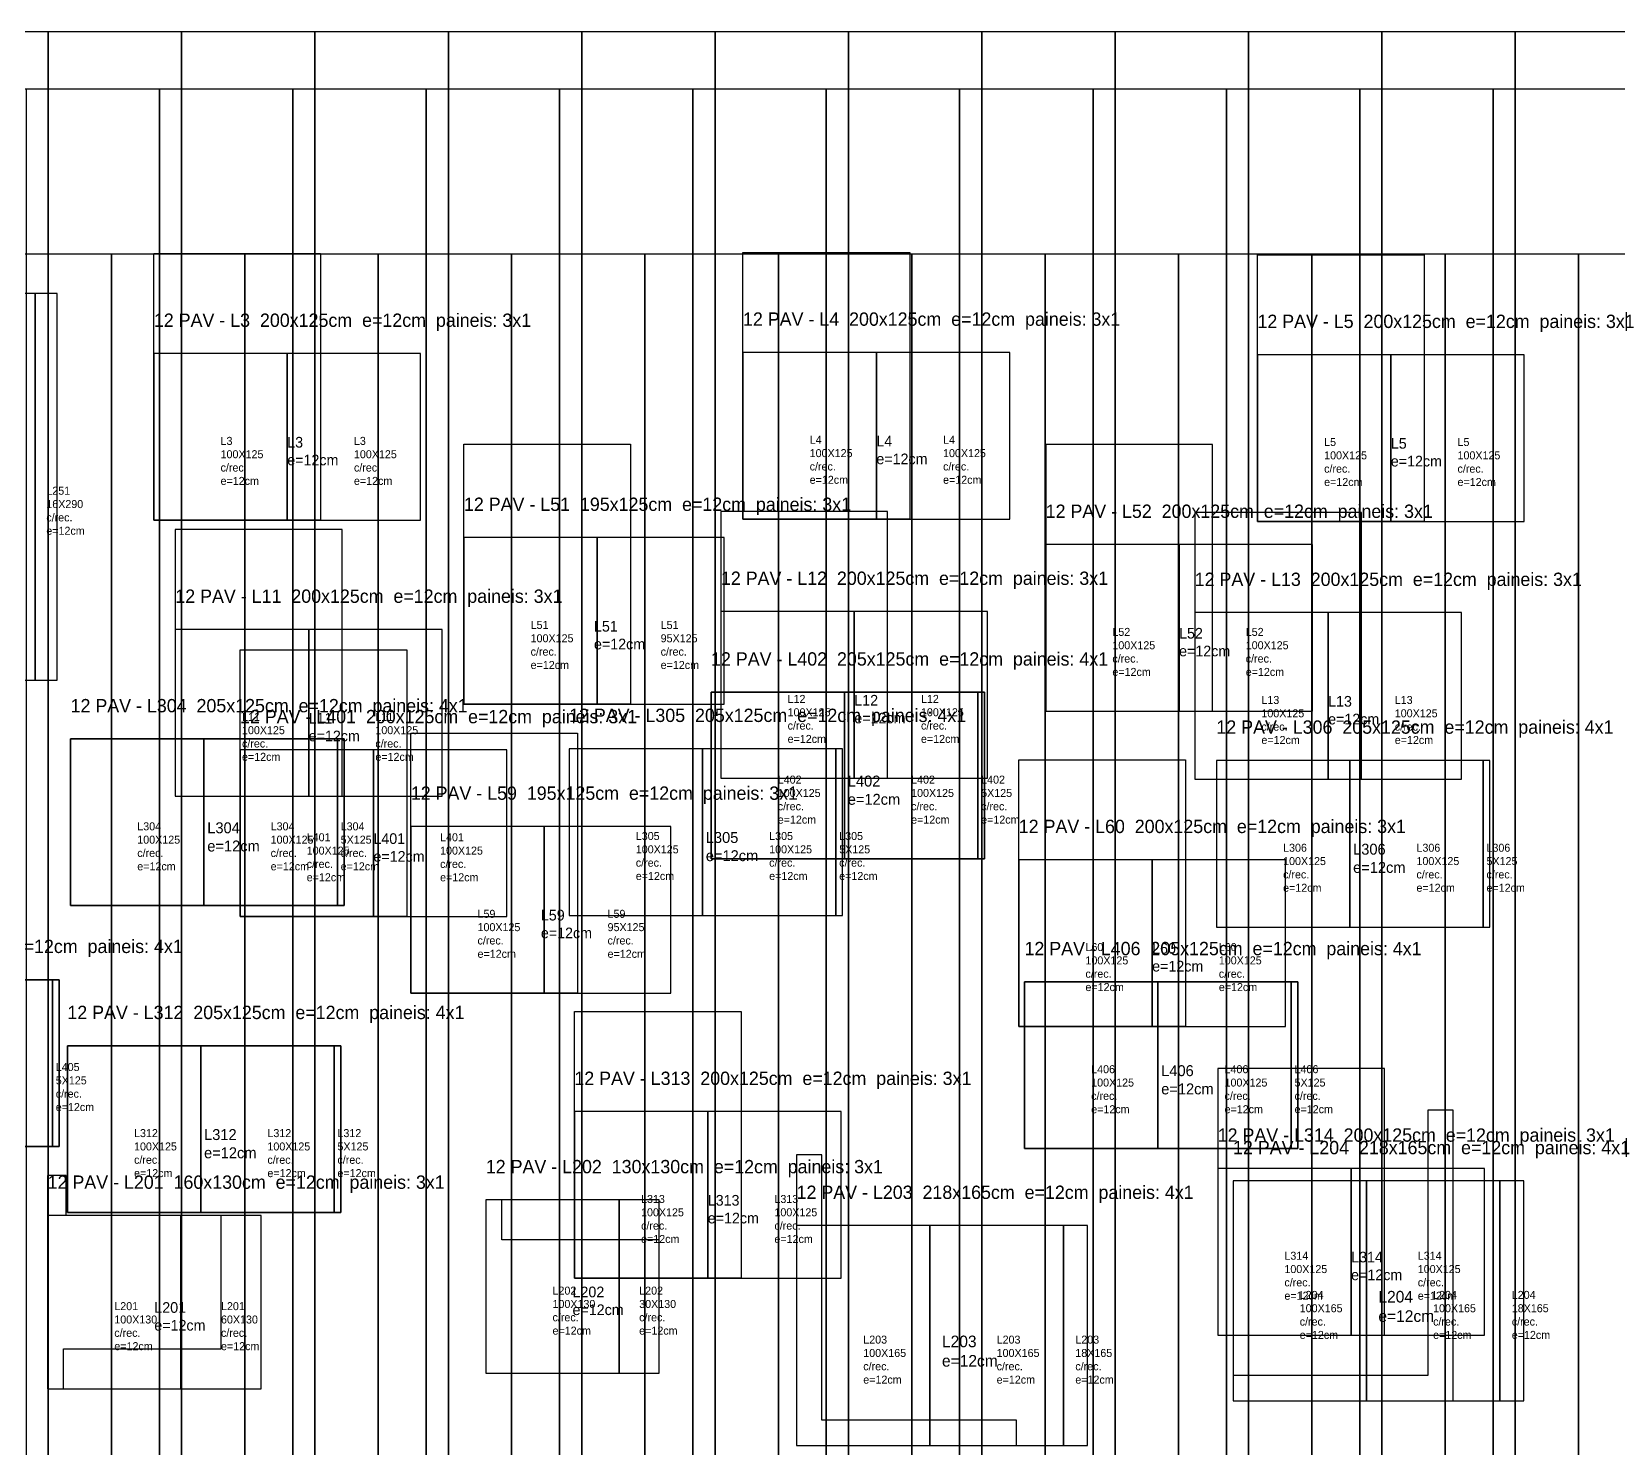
# Model space of a CAD drawing. Header units: metres. Extents: x -260 to 6932, y 665 to 3732.
# Drawn here: x 2552 to 3742, y 2639 to 3702 of the extents above; entities that cross this region are included whole.
import ezdxf

# ---------------------------------------------------------------- set-up
doc = ezdxf.new("R2010")
doc.units = ezdxf.units.M

msp = doc.modelspace()

# ---------------------------------------------------------------- linework, layer by layer
at = {"layer": 'Contorno'}
for points in [[(164.84, 831.69), (6149.04, 831.69), (6149.04, 3701.69), (164.84, 3701.69), (164.84, 831.69)], [(748.21, 688.59), (6932.41, 688.59), (6932.41, 3658.59), (748.21, 3658.59), (748.21, 688.59)], [(612.28, 664.91), (6596.48, 664.91), (6596.48, 3534.91), (612.28, 3534.91), (612.28, 664.91)], [(2644.05, 3535.32), (2769.05, 3535.32), (2769.05, 3335.32), (2644.05, 3335.32), (2644.05, 3535.32)], [(3085.76, 3536.15), (3210.76, 3536.15), (3210.76, 3336.15), (3085.76, 3336.15), (3085.76, 3536.15)], [(3471.5, 3534.48), (3596.5, 3534.48), (3596.5, 3334.48), (3471.5, 3334.48), (3471.5, 3534.48)], [(1755.15, 3215.44), (2571.65, 3215.44), (2571.65, 3505.44), (1755.15, 3505.44), (1755.15, 3215.44)], [(2876.53, 3392.28), (3001.53, 3392.28), (3001.53, 3197.28), (2876.53, 3197.28), (2876.53, 3392.28)], [(3437.72, 3392.06), (3312.72, 3392.06), (3312.72, 3192.06), (3437.72, 3192.06), (3437.72, 3392.06)], [(3194.21, 3341.81), (3069.21, 3341.81), (3069.21, 3141.81), (3194.21, 3141.81), (3194.21, 3341.81)], [(3424.46, 3141.01), (3549.46, 3141.01), (3549.46, 3341.01), (3424.46, 3341.01), (3424.46, 3141.01)], [(2660.12, 3128.36), (2785.12, 3128.36), (2785.12, 3328.36), (2660.12, 3328.36), (2660.12, 3128.36)], [(2708.64, 3238.04), (2833.64, 3238.04), (2833.64, 3038.04), (2708.64, 3038.04), (2708.64, 3238.04)], [(3266.83, 3081.28), (3061.83, 3081.28), (3061.83, 3206.28), (3266.83, 3206.28), (3266.83, 3081.28)], [(2581.6, 3171.25), (2786.6, 3171.25), (2786.6, 3046.25), (2581.6, 3046.25), (2581.6, 3171.25)], [(2836.72, 3175.63), (2961.72, 3175.63), (2961.72, 2980.63), (2836.72, 2980.63), (2836.72, 3175.63)], [(3160.39, 3163.99), (2955.39, 3163.99), (2955.39, 3038.99), (3160.39, 3038.99), (3160.39, 3163.99)], [(3417.54, 2955.7), (3292.54, 2955.7), (3292.54, 3155.7), (3417.54, 3155.7), (3417.54, 2955.7)], [(3440.73, 3030.19), (3645.73, 3030.19), (3645.73, 3155.19), (3440.73, 3155.19), (3440.73, 3030.19)], [(2367.98, 2990.72), (2572.98, 2990.72), (2572.98, 2865.72), (2367.98, 2865.72), (2367.98, 2990.72)], [(3501.83, 2864.09), (3296.83, 2864.09), (3296.83, 2989.09), (3501.83, 2989.09), (3501.83, 2864.09)], [(2959.33, 2966.77), (3084.33, 2966.77), (3084.33, 2766.77), (2959.33, 2766.77), (2959.33, 2966.77)], [(2579.18, 2941.17), (2784.18, 2941.17), (2784.18, 2816.17), (2579.18, 2816.17), (2579.18, 2941.17)], [(3566.71, 2924.21), (3441.71, 2924.21), (3441.71, 2724.21), (3566.71, 2724.21), (3566.71, 2924.21)], [(3618.19, 2674.82), (3618.19, 2892.82), (3599.19, 2892.82), (3599.19, 2693.82), (3453.19, 2693.82), (3453.19, 2674.82), (3618.19, 2674.82)], [(3125.95, 2641.29), (3290.95, 2641.29), (3290.95, 2660.29), (3144.95, 2660.29), (3144.95, 2859.29), (3125.95, 2859.29), (3125.95, 2641.29)], [(2564.38, 2683.88), (2576.38, 2683.88), (2576.38, 2713.88), (2694.38, 2713.88), (2694.38, 2813.88), (2578.38, 2813.88), (2578.38, 2843.88), (2564.38, 2843.88), (2564.38, 2683.88)], [(2892.94, 2695.53), (3022.94, 2695.53), (3022.94, 2795.53), (2904.94, 2795.53), (2904.94, 2825.53), (2892.94, 2825.53), (2892.94, 2695.53)]]:
    msp.add_lwpolyline(points, close=True, dxfattribs=at)
at = {"layer": 'Paineis'}
for points in [[(2464.84, 831.69), (2564.84, 831.69), (2564.84, 3701.69), (2464.84, 3701.69)], [(2564.84, 831.69), (2664.84, 831.69), (2664.84, 3701.69), (2564.84, 3701.69)], [(2664.84, 831.69), (2764.84, 831.69), (2764.84, 3701.69), (2664.84, 3701.69)], [(2764.84, 831.69), (2864.84, 831.69), (2864.84, 3701.69), (2764.84, 3701.69)], [(2864.84, 831.69), (2964.84, 831.69), (2964.84, 3701.69), (2864.84, 3701.69)], [(2964.84, 831.69), (3064.84, 831.69), (3064.84, 3701.69), (2964.84, 3701.69)], [(3064.84, 831.69), (3164.84, 831.69), (3164.84, 3701.69), (3064.84, 3701.69)], [(3164.84, 831.69), (3264.84, 831.69), (3264.84, 3701.69), (3164.84, 3701.69)], [(3264.84, 831.69), (3364.84, 831.69), (3364.84, 3701.69), (3264.84, 3701.69)], [(3364.84, 831.69), (3464.84, 831.69), (3464.84, 3701.69), (3364.84, 3701.69)], [(3464.84, 831.69), (3564.84, 831.69), (3564.84, 3701.69), (3464.84, 3701.69)], [(3564.84, 831.69), (3664.84, 831.69), (3664.84, 3701.69), (3564.84, 3701.69)], [(3664.84, 831.69), (3764.84, 831.69), (3764.84, 3701.69), (3664.84, 3701.69)], [(2548.21, 688.59), (2648.21, 688.59), (2648.21, 3658.59), (2548.21, 3658.59)], [(2648.21, 688.59), (2748.21, 688.59), (2748.21, 3658.59), (2648.21, 3658.59)], [(2748.21, 688.59), (2848.21, 688.59), (2848.21, 3658.59), (2748.21, 3658.59)], [(2848.21, 688.59), (2948.21, 688.59), (2948.21, 3658.59), (2848.21, 3658.59)], [(2948.21, 688.59), (3048.21, 688.59), (3048.21, 3658.59), (2948.21, 3658.59)], [(3048.21, 688.59), (3148.21, 688.59), (3148.21, 3658.59), (3048.21, 3658.59)], [(3148.21, 688.59), (3248.21, 688.59), (3248.21, 3658.59), (3148.21, 3658.59)], [(3248.21, 688.59), (3348.21, 688.59), (3348.21, 3658.59), (3248.21, 3658.59)], [(3348.21, 688.59), (3448.21, 688.59), (3448.21, 3658.59), (3348.21, 3658.59)], [(3448.21, 688.59), (3548.21, 688.59), (3548.21, 3658.59), (3448.21, 3658.59)], [(3548.21, 688.59), (3648.21, 688.59), (3648.21, 3658.59), (3548.21, 3658.59)], [(3648.21, 688.59), (3748.21, 688.59), (3748.21, 3658.59), (3648.21, 3658.59)], [(2512.28, 664.91), (2612.28, 664.91), (2612.28, 3534.91), (2512.28, 3534.91)], [(2612.28, 664.91), (2712.28, 664.91), (2712.28, 3534.91), (2612.28, 3534.91)], [(2712.28, 664.91), (2812.28, 664.91), (2812.28, 3534.91), (2712.28, 3534.91)], [(2812.28, 664.91), (2912.28, 664.91), (2912.28, 3534.91), (2812.28, 3534.91)], [(2912.28, 664.91), (3012.28, 664.91), (3012.28, 3534.91), (2912.28, 3534.91)], [(3012.28, 664.91), (3112.28, 664.91), (3112.28, 3534.91), (3012.28, 3534.91)], [(3112.28, 664.91), (3212.28, 664.91), (3212.28, 3534.91), (3112.28, 3534.91)], [(3212.28, 664.91), (3312.28, 664.91), (3312.28, 3534.91), (3212.28, 3534.91)], [(3312.28, 664.91), (3412.28, 664.91), (3412.28, 3534.91), (3312.28, 3534.91)], [(3412.28, 664.91), (3512.28, 664.91), (3512.28, 3534.91), (3412.28, 3534.91)], [(3512.28, 664.91), (3612.28, 664.91), (3612.28, 3534.91), (3512.28, 3534.91)], [(3612.28, 664.91), (3712.28, 664.91), (3712.28, 3534.91), (3612.28, 3534.91)], [(3712.28, 664.91), (3812.28, 664.91), (3812.28, 3534.91), (3712.28, 3534.91)], [(2455.15, 3215.44), (2555.15, 3215.44), (2555.15, 3505.44), (2455.15, 3505.44)], [(2555.15, 3215.44), (2571.65, 3215.44), (2571.65, 3505.44), (2555.15, 3505.44)], [(2644.05, 3335.32), (2744.05, 3335.32), (2744.05, 3460.32), (2644.05, 3460.32)], [(2744.05, 3335.32), (2844.05, 3335.32), (2844.05, 3460.32), (2744.05, 3460.32)], [(3085.76, 3336.15), (3185.76, 3336.15), (3185.76, 3461.15), (3085.76, 3461.15)], [(3185.76, 3336.15), (3285.76, 3336.15), (3285.76, 3461.15), (3185.76, 3461.15)], [(3471.5, 3334.48), (3571.5, 3334.48), (3571.5, 3459.48), (3471.5, 3459.48)], [(3571.5, 3334.48), (3671.5, 3334.48), (3671.5, 3459.48), (3571.5, 3459.48)], [(2876.53, 3197.28), (2976.53, 3197.28), (2976.53, 3322.28), (2876.53, 3322.28)], [(2976.53, 3197.28), (3071.53, 3197.28), (3071.53, 3322.28), (2976.53, 3322.28)], [(3312.72, 3192.06), (3412.72, 3192.06), (3412.72, 3317.06), (3312.72, 3317.06)], [(3412.72, 3192.06), (3512.72, 3192.06), (3512.72, 3317.06), (3412.72, 3317.06)], [(3069.21, 3141.81), (3169.21, 3141.81), (3169.21, 3266.81), (3069.21, 3266.81)], [(3169.21, 3141.81), (3269.21, 3141.81), (3269.21, 3266.81), (3169.21, 3266.81)], [(3424.46, 3141.01), (3524.46, 3141.01), (3524.46, 3266.01), (3424.46, 3266.01)], [(3524.46, 3141.01), (3624.46, 3141.01), (3624.46, 3266.01), (3524.46, 3266.01)], [(2660.12, 3128.36), (2760.12, 3128.36), (2760.12, 3253.36), (2660.12, 3253.36)], [(2760.12, 3128.36), (2860.12, 3128.36), (2860.12, 3253.36), (2760.12, 3253.36)], [(3061.83, 3081.28), (3161.83, 3081.28), (3161.83, 3206.28), (3061.83, 3206.28)], [(3161.83, 3081.28), (3261.83, 3081.28), (3261.83, 3206.28), (3161.83, 3206.28)], [(3261.83, 3081.28), (3266.83, 3081.28), (3266.83, 3206.28), (3261.83, 3206.28)], [(2581.6, 3046.25), (2681.6, 3046.25), (2681.6, 3171.25), (2581.6, 3171.25)], [(2681.6, 3046.25), (2781.6, 3046.25), (2781.6, 3171.25), (2681.6, 3171.25)], [(2781.6, 3046.25), (2786.6, 3046.25), (2786.6, 3171.25), (2781.6, 3171.25)], [(2708.64, 3038.04), (2808.64, 3038.04), (2808.64, 3163.04), (2708.64, 3163.04)], [(2808.64, 3038.04), (2908.64, 3038.04), (2908.64, 3163.04), (2808.64, 3163.04)], [(2955.39, 3038.99), (3055.39, 3038.99), (3055.39, 3163.99), (2955.39, 3163.99)], [(3055.39, 3038.99), (3155.39, 3038.99), (3155.39, 3163.99), (3055.39, 3163.99)], [(3155.39, 3038.99), (3160.39, 3038.99), (3160.39, 3163.99), (3155.39, 3163.99)], [(3440.73, 3030.19), (3540.73, 3030.19), (3540.73, 3155.19), (3440.73, 3155.19)], [(3540.73, 3030.19), (3640.73, 3030.19), (3640.73, 3155.19), (3540.73, 3155.19)], [(3640.73, 3030.19), (3645.73, 3030.19), (3645.73, 3155.19), (3640.73, 3155.19)], [(2836.72, 2980.63), (2936.72, 2980.63), (2936.72, 3105.63), (2836.72, 3105.63)], [(2936.72, 2980.63), (3031.72, 2980.63), (3031.72, 3105.63), (2936.72, 3105.63)], [(3292.54, 2955.7), (3392.54, 2955.7), (3392.54, 3080.7), (3292.54, 3080.7)], [(3392.54, 2955.7), (3492.54, 2955.7), (3492.54, 3080.7), (3392.54, 3080.7)], [(2467.98, 2865.72), (2567.98, 2865.72), (2567.98, 2990.72), (2467.98, 2990.72)], [(2567.98, 2865.72), (2572.98, 2865.72), (2572.98, 2990.72), (2567.98, 2990.72)], [(3296.83, 2864.09), (3396.83, 2864.09), (3396.83, 2989.09), (3296.83, 2989.09)], [(3396.83, 2864.09), (3496.83, 2864.09), (3496.83, 2989.09), (3396.83, 2989.09)], [(3496.83, 2864.09), (3501.83, 2864.09), (3501.83, 2989.09), (3496.83, 2989.09)], [(2579.18, 2816.17), (2679.18, 2816.17), (2679.18, 2941.17), (2579.18, 2941.17)], [(2679.18, 2816.17), (2779.18, 2816.17), (2779.18, 2941.17), (2679.18, 2941.17)], [(2779.18, 2816.17), (2784.18, 2816.17), (2784.18, 2941.17), (2779.18, 2941.17)], [(2959.33, 2766.77), (3059.33, 2766.77), (3059.33, 2891.77), (2959.33, 2891.77)], [(3059.33, 2766.77), (3159.33, 2766.77), (3159.33, 2891.77), (3059.33, 2891.77)], [(3441.71, 2724.21), (3541.71, 2724.21), (3541.71, 2849.21), (3441.71, 2849.21)], [(3541.71, 2724.21), (3641.71, 2724.21), (3641.71, 2849.21), (3541.71, 2849.21)], [(3453.19, 2674.82), (3553.19, 2674.82), (3553.19, 2839.82), (3453.19, 2839.82)], [(3553.19, 2674.82), (3653.19, 2674.82), (3653.19, 2839.82), (3553.19, 2839.82)], [(3653.19, 2674.82), (3671.19, 2674.82), (3671.19, 2839.82), (3653.19, 2839.82)], [(2892.94, 2695.53), (2992.94, 2695.53), (2992.94, 2825.53), (2892.94, 2825.53)], [(2992.94, 2695.53), (3022.94, 2695.53), (3022.94, 2825.53), (2992.94, 2825.53)], [(2564.38, 2683.88), (2664.38, 2683.88), (2664.38, 2813.88), (2564.38, 2813.88)], [(2664.38, 2683.88), (2724.38, 2683.88), (2724.38, 2813.88), (2664.38, 2813.88)], [(3125.95, 2641.29), (3225.95, 2641.29), (3225.95, 2806.29), (3125.95, 2806.29)], [(3225.95, 2641.29), (3325.95, 2641.29), (3325.95, 2806.29), (3225.95, 2806.29)], [(3325.95, 2641.29), (3343.95, 2641.29), (3343.95, 2806.29), (3325.95, 2806.29)]]:
    msp.add_lwpolyline(points, close=True, dxfattribs=at)

# ---------------------------------------------------------------- texts
at = {"layer": 'AUX00', "char_height": 6, "attachment_point": 1}
for s, insert in [('L3\\P100X125\\Pc/rec.\\Pe=12cm', (2694.05, 3397.82)), ('L3\\P100X125\\Pc/rec.\\Pe=12cm', (2794.05, 3397.82)), ('L4\\P100X125\\Pc/rec.\\Pe=12cm', (3135.76, 3398.65)), ('L4\\P100X125\\Pc/rec.\\Pe=12cm', (3235.76, 3398.65)), ('L5\\P100X125\\Pc/rec.\\Pe=12cm', (3521.5, 3396.98)), ('L5\\P100X125\\Pc/rec.\\Pe=12cm', (3621.5, 3396.98)), ('L251\\P16X290\\Pc/rec.\\Pe=12cm', (2563.4, 3360.44)), ('L51\\P100X125\\Pc/rec.\\Pe=12cm', (2926.53, 3259.78)), ('L51\\P95X125\\Pc/rec.\\Pe=12cm', (3024.03, 3259.78)), ('L52\\P100X125\\Pc/rec.\\Pe=12cm', (3362.72, 3254.56)), ('L52\\P100X125\\Pc/rec.\\Pe=12cm', (3462.72, 3254.56)), ('L12\\P100X125\\Pc/rec.\\Pe=12cm', (3119.21, 3204.31)), ('L12\\P100X125\\Pc/rec.\\Pe=12cm', (3219.21, 3204.31)), ('L13\\P100X125\\Pc/rec.\\Pe=12cm', (3474.46, 3203.51)), ('L13\\P100X125\\Pc/rec.\\Pe=12cm', (3574.46, 3203.51)), ('L11\\P100X125\\Pc/rec.\\Pe=12cm', (2710.12, 3190.86)), ('L11\\P100X125\\Pc/rec.\\Pe=12cm', (2810.12, 3190.86)), ('L402\\P100X125\\Pc/rec.\\Pe=12cm', (3111.83, 3143.78)), ('L402\\P100X125\\Pc/rec.\\Pe=12cm', (3211.83, 3143.78)), ('L402\\P5X125\\Pc/rec.\\Pe=12cm', (3264.33, 3143.78)), ('L304\\P100X125\\Pc/rec.\\Pe=12cm', (2631.6, 3108.75)), ('L304\\P100X125\\Pc/rec.\\Pe=12cm', (2731.6, 3108.75)), ('L304\\P5X125\\Pc/rec.\\Pe=12cm', (2784.1, 3108.75)), ('L401\\P100X125\\Pc/rec.\\Pe=12cm', (2758.64, 3100.54)), ('L401\\P100X125\\Pc/rec.\\Pe=12cm', (2858.64, 3100.54)), ('L305\\P100X125\\Pc/rec.\\Pe=12cm', (3005.39, 3101.49)), ('L305\\P100X125\\Pc/rec.\\Pe=12cm', (3105.39, 3101.49)), ('L305\\P5X125\\Pc/rec.\\Pe=12cm', (3157.89, 3101.49)), ('L306\\P100X125\\Pc/rec.\\Pe=12cm', (3490.73, 3092.69)), ('L306\\P100X125\\Pc/rec.\\Pe=12cm', (3590.73, 3092.69)), ('L306\\P5X125\\Pc/rec.\\Pe=12cm', (3643.23, 3092.69)), ('L59\\P100X125\\Pc/rec.\\Pe=12cm', (2886.72, 3043.13)), ('L59\\P95X125\\Pc/rec.\\Pe=12cm', (2984.22, 3043.13)), ('L60\\P100X125\\Pc/rec.\\Pe=12cm', (3342.54, 3018.2)), ('L60\\P100X125\\Pc/rec.\\Pe=12cm', (3442.54, 3018.2)), ('L405\\P5X125\\Pc/rec.\\Pe=12cm', (2570.48, 2928.22)), ('L406\\P100X125\\Pc/rec.\\Pe=12cm', (3346.83, 2926.59)), ('L406\\P100X125\\Pc/rec.\\Pe=12cm', (3446.83, 2926.59)), ('L406\\P5X125\\Pc/rec.\\Pe=12cm', (3499.33, 2926.59)), ('L312\\P100X125\\Pc/rec.\\Pe=12cm', (2629.18, 2878.67)), ('L312\\P100X125\\Pc/rec.\\Pe=12cm', (2729.18, 2878.67)), ('L312\\P5X125\\Pc/rec.\\Pe=12cm', (2781.68, 2878.67)), ('L313\\P100X125\\Pc/rec.\\Pe=12cm', (3009.33, 2829.27)), ('L313\\P100X125\\Pc/rec.\\Pe=12cm', (3109.33, 2829.27)), ('L314\\P100X125\\Pc/rec.\\Pe=12cm', (3491.71, 2786.71)), ('L314\\P100X125\\Pc/rec.\\Pe=12cm', (3591.71, 2786.71)), ('L202\\P100X130\\Pc/rec.\\Pe=12cm', (2942.94, 2760.53)), ('L202\\P30X130\\Pc/rec.\\Pe=12cm', (3007.94, 2760.53)), ('L201\\P100X130\\Pc/rec.\\Pe=12cm', (2614.38, 2748.88)), ('L201\\P60X130\\Pc/rec.\\Pe=12cm', (2694.38, 2748.88)), ('L204\\P100X165\\Pc/rec.\\Pe=12cm', (3503.19, 2757.32)), ('L204\\P100X165\\Pc/rec.\\Pe=12cm', (3603.19, 2757.32)), ('L204\\P18X165\\Pc/rec.\\Pe=12cm', (3662.19, 2757.32)), ('L203\\P100X165\\Pc/rec.\\Pe=12cm', (3175.95, 2723.79)), ('L203\\P100X165\\Pc/rec.\\Pe=12cm', (3275.95, 2723.79)), ('L203\\P18X165\\Pc/rec.\\Pe=12cm', (3334.95, 2723.79))]:
    msp.add_mtext(s, dxfattribs=dict(at, insert=insert))
at = {"layer": 'NOMENCLATURA', "char_height": 10, "attachment_point": 1}
for s, insert in [('12 PAV - L3  200x125cm  e=12cm  paineis: 3x1', (2644.05, 3490.32)), ('12 PAV - L4  200x125cm  e=12cm  paineis: 3x1', (3085.76, 3491.15)), ('12 PAV - L5  200x125cm  e=12cm  paineis: 3x1', (3471.5, 3489.48)), ('12 PAV - L51  195x125cm  e=12cm  paineis: 3x1', (2876.53, 3352.28)), ('12 PAV - L52  200x125cm  e=12cm  paineis: 3x1', (3312.72, 3347.06)), ('12 PAV - L12  200x125cm  e=12cm  paineis: 3x1', (3069.21, 3296.81)), ('12 PAV - L13  200x125cm  e=12cm  paineis: 3x1', (3424.46, 3296.01)), ('12 PAV - L11  200x125cm  e=12cm  paineis: 3x1', (2660.12, 3283.36)), ('12 PAV - L402  205x125cm  e=12cm  paineis: 4x1', (3061.83, 3236.28)), ('12 PAV - L304  205x125cm  e=12cm  paineis: 4x1', (2581.6, 3201.25)), ('12 PAV - L401  200x125cm  e=12cm  paineis: 3x1', (2708.64, 3193.04)), ('12 PAV - L305  205x125cm  e=12cm  paineis: 4x1', (2955.39, 3193.99)), ('12 PAV - L306  205x125cm  e=12cm  paineis: 4x1', (3440.73, 3185.19)), ('12 PAV - L59  195x125cm  e=12cm  paineis: 3x1', (2836.72, 3135.63)), ('12 PAV - L60  200x125cm  e=12cm  paineis: 3x1', (3292.54, 3110.7)), ('12 PAV - L405  205x125cm  e=12cm  paineis: 4x1', (2367.98, 3020.72)), ('12 PAV - L406  205x125cm  e=12cm  paineis: 4x1', (3296.83, 3019.09)), ('12 PAV - L312  205x125cm  e=12cm  paineis: 4x1', (2579.18, 2971.17)), ('12 PAV - L313  200x125cm  e=12cm  paineis: 3x1', (2959.33, 2921.77)), ('12 PAV - L314  200x125cm  e=12cm  paineis: 3x1', (3441.71, 2879.21)), ('12 PAV - L204  218x165cm  e=12cm  paineis: 4x1', (3453.19, 2869.82)), ('12 PAV - L202  130x130cm  e=12cm  paineis: 3x1', (2892.94, 2855.53)), ('12 PAV - L201  160x130cm  e=12cm  paineis: 3x1', (2564.38, 2843.88)), ('12 PAV - L203  218x165cm  e=12cm  paineis: 4x1', (3125.95, 2836.29))]:
    msp.add_mtext(s, dxfattribs=dict(at, insert=insert))
at = {"layer": 'Texto Secao', "attachment_point": 1}
for s, insert, char_height in [('L3\\Pe=12cm', (2744.05, 3397.82), 8), ('L4\\Pe=12cm', (3185.76, 3398.65), 8), ('L5\\Pe=12cm', (3571.5, 3396.98), 8), ('L51\\Pe=12cm', (2974.03, 3259.78), 8), ('L52\\Pe=12cm', (3412.72, 3254.56), 8), ('L12\\Pe=12cm', (3169.21, 3204.31), 8), ('L13\\Pe=12cm', (3524.46, 3203.51), 8), ('L11\\Pe=12cm', (2760.12, 3190.86), 8), ('L402\\Pe=12cm', (3164.33, 3143.78), 8.2), ('L304\\Pe=12cm', (2684.1, 3108.75), 8.2), ('L401\\Pe=12cm', (2808.64, 3100.54), 8), ('L305\\Pe=12cm', (3057.89, 3101.49), 8.2), ('L306\\Pe=12cm', (3543.23, 3092.69), 8.2), ('L59\\Pe=12cm', (2934.22, 3043.13), 8), ('L60\\Pe=12cm', (3392.54, 3018.2), 8), ('L406\\Pe=12cm', (3399.33, 2926.59), 8.2), ('L312\\Pe=12cm', (2681.68, 2878.67), 8.2), ('L313\\Pe=12cm', (3059.33, 2829.27), 8), ('L314\\Pe=12cm', (3541.71, 2786.71), 8), ('L202\\Pe=12cm', (2957.94, 2760.53), 8), ('L201\\Pe=12cm', (2644.38, 2748.88), 8), ('L204\\Pe=12cm', (3562.19, 2757.32), 8.72), ('L203\\Pe=12cm', (3234.95, 2723.79), 8.72)]:
    msp.add_mtext(s, dxfattribs=dict(at, insert=insert, char_height=char_height))

doc.saveas('drawing.dxf')
